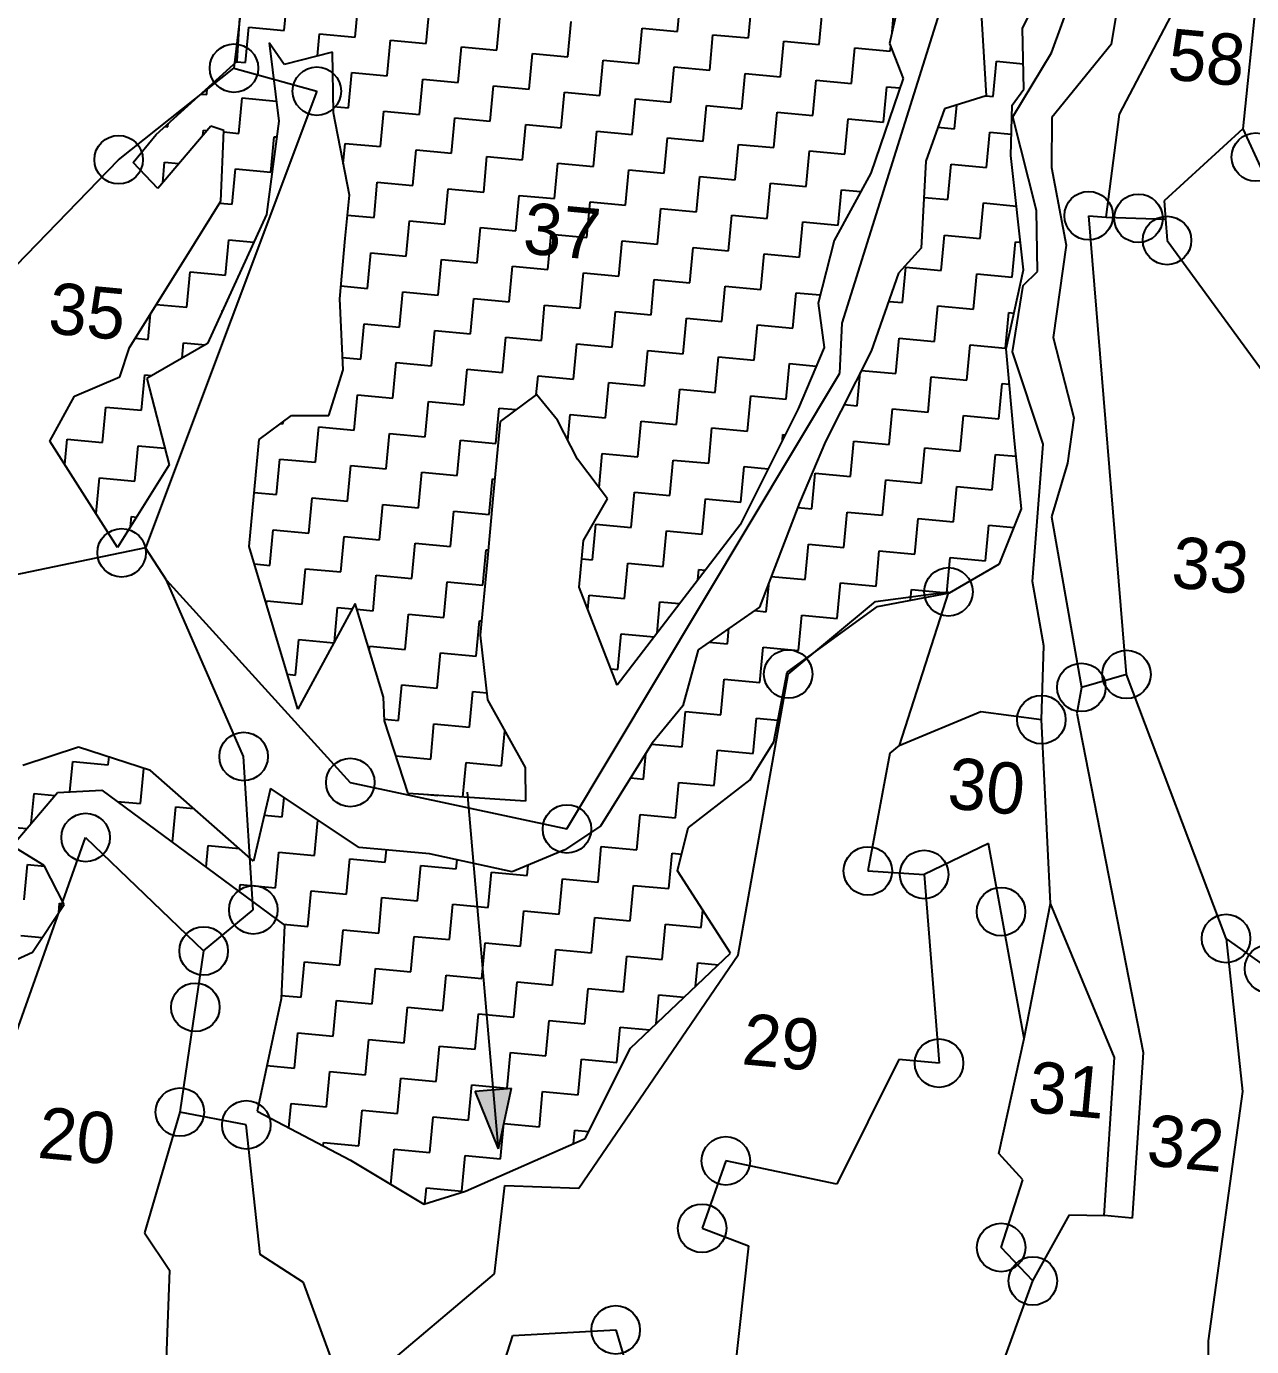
# Model space of a CAD drawing. Header units: metres. Extents: x 284554 to 287504, y 2026012 to 2031182.
# Drawn here: x 285980.6 to 286424.3, y 2029122.4 to 2029600.6 of the extents above; entities that cross this region are included whole.
import ezdxf
from ezdxf.enums import TextEntityAlignment as Align

# ---------------------------------------------------------------- set-up
doc = ezdxf.new("R2010")
doc.units = ezdxf.units.M
for name, color, linetype in [('OFF', 1, 'Continuous'), ('POLY_HATCH', 12, 'Continuous'), ('POLY_PARCEL', 6, 'Continuous'), ('POLY_WATER', 4, 'Continuous'), ('TEXT_PARCEL', 7, 'Continuous')]:
    doc.layers.add(name, color=color, linetype=linetype)
doc.styles.add('TEXT_MAP', font='')
doc.styles.get('TEXT_MAP').set_extended_font_data('Kruti Dev 050')

msp = doc.modelspace()

# ---------------------------------------------------------------- hatches: boundary and pattern name
h = msp.add_hatch(color=256)
h.paths.add_polyline_path([(286149.7, 2029215.45), (286143.14, 2029214.88), (286151.56, 2029194)])
h.paths.add_polyline_path([(286151.56, 2029194), (286156.26, 2029216.02), (286149.7, 2029215.45)])

# ---------------------------------------------------------------- linework, layer by layer
for points in [[(286151.56, 2029194), (286140.35, 2029323.19)], [(286143.14, 2029214.88), (286156.26, 2029216.02)], [(286151.56, 2029194), (286156.26, 2029216.02)], [(286151.56, 2029194), (286143.14, 2029214.88)]]:
    msp.add_lwpolyline(points)
for centre in [(286055.77, 2029585.51), (286085.78, 2029577.19), (286013.99, 2029552.34), (286425.85, 2029553.3), (286365.33, 2029532.08), (286383.34, 2029531.14), (286393.7, 2029523.11), (286015.09, 2029409.97), (286314.53, 2029395.81), (286256.49, 2029366.04), (286379.01, 2029365.9), (286362.67, 2029361.19), (286348.19, 2029349.54), (286059.27, 2029336.18), (286097.9, 2029326.74), (286002.06, 2029306.81), (286176.37, 2029309.94), (286285.35, 2029294.7), (286305.72, 2029293.45), (286062.77, 2029280.62), (286333.57, 2029279.97), (286415.06, 2029270.23), (286044.8, 2029265.73), (286430.62, 2029259.3), (286041.79, 2029245.32), (286311.12, 2029225.1), (286036.19, 2029207.36), (286060.23, 2029202.75), (286233.91, 2029189.71), (286225.31, 2029165.27), (286333.6, 2029158.3), (286345.1, 2029146.18), (286194.03, 2029128.46)]:
    msp.add_circle(centre, 8.78)
at = {"layer": 'OFF'}
msp.add_line((286341.95, 2029234.05), (286351.45, 2029282.96), dxfattribs=at)
at = {"layer": 'POLY_HATCH'}
for p, q in [((286301.47, 2029632.06), (286293.19, 2029594.44)), ((286056.94, 2029588.08), (286059.23, 2029625.7)), ((286341.4, 2029599.85), (286352.02, 2029622.05)), ((286325.81, 2029615.95), (286328.13, 2029575.46)), ((286341.79, 2029577.85), (286341.4, 2029599.85)), ((286073.9, 2029586.86), (286068.53, 2029594.69)), ((286068.53, 2029594.69), (286071.98, 2029566.29)), ((286293.19, 2029594.44), (286298.11, 2029581.77)), ((286091.41, 2029591.33), (286073.9, 2029586.86)), ((286091.8, 2029569.32), (286091.41, 2029591.33)), ((286027.59, 2029561.53), (286056.94, 2029588.08)), ((286298.11, 2029581.77), (286286.36, 2029547.48)), ((286328.13, 2029575.46), (286313.04, 2029570.77)), ((286337.59, 2029572.14), (286341.79, 2029577.85)), ((286097.56, 2029539.49), (286091.8, 2029569.32)), ((286313.04, 2029570.77), (286306.39, 2029551.87)), ((286337.1, 2029553.88), (286337.59, 2029572.14)), ((286047.41, 2029564.56), (286028.21, 2029541.95)), ((286052.14, 2029562.9), (286047.41, 2029564.56)), ((286071.98, 2029566.29), (286067.6, 2029532.53)), ((286019.31, 2029551.32), (286027.59, 2029561.53)), ((286050.98, 2029537.38), (286052.14, 2029562.9)), ((286028.21, 2029541.95), (286019.31, 2029551.32)), ((286306.39, 2029551.87), (286304.66, 2029520.3)), ((286341.76, 2029512.49), (286337.1, 2029553.88)), ((286286.36, 2029547.48), (286273.09, 2029523.09)), ((286038.05, 2029516.62), (286050.98, 2029537.38)), ((286096.09, 2029523.77), (286097.56, 2029539.49)), ((286067.6, 2029532.53), (286046.13, 2029485.72)), ((286094.06, 2029501.99), (286096.09, 2029523.77)), ((286273.09, 2029523.09), (286267.31, 2029500.44)), ((286017.94, 2029484.33), (286038.05, 2029516.62)), ((286304.66, 2029520.3), (286296.49, 2029511.3)), ((286335.41, 2029483.79), (286341.76, 2029512.49)), ((286296.49, 2029511.3), (286286.52, 2029482.94)), ((286095.31, 2029476.24), (286094.06, 2029501.99)), ((286267.31, 2029500.44), (286269.47, 2029484.38)), ((286014.5, 2029473.67), (286017.94, 2029484.33)), ((286046.13, 2029485.72), (286024.2, 2029473.13)), ((286269.47, 2029484.38), (286260.06, 2029462.07)), ((286338.41, 2029450.56), (286335.41, 2029483.79)), ((286286.52, 2029482.94), (286270.03, 2029450.31)), ((285997.97, 2029466.67), (286014.5, 2029473.67)), ((286090.1, 2029459.65), (286095.31, 2029476.24)), ((286024.2, 2029473.13), (286032.27, 2029441.86)), ((285989.12, 2029450.41), (285997.97, 2029466.67)), ((286165.3, 2029467.26), (286152.18, 2029457.51)), ((286172.98, 2029458), (286165.3, 2029467.26)), ((286064.87, 2029451.02), (286076.67, 2029459.68)), ((286076.67, 2029459.68), (286090.1, 2029459.65)), ((286260.06, 2029462.07), (286239.04, 2029420.1)), ((286152.18, 2029457.51), (286149.69, 2029430.89)), ((286180.21, 2029443.9), (286172.98, 2029458)), ((286013.59, 2029411.88), (285989.12, 2029450.41)), ((286061.25, 2029412.3), (286064.87, 2029451.02)), ((286270.03, 2029450.31), (286260.62, 2029428)), ((286340.99, 2029425.91), (286338.41, 2029450.56)), ((286032.27, 2029441.86), (286013.59, 2029411.88)), ((286191.07, 2029429.46), (286180.21, 2029443.9)), ((286149.69, 2029430.89), (286147.43, 2029406.69)), ((286182.34, 2029414.41), (286191.07, 2029429.46)), ((286260.62, 2029428), (286246.11, 2029390.3)), ((286333.02, 2029405.91), (286340.99, 2029425.91)), ((286239.04, 2029420.1), (286194.54, 2029362.02)), ((286078.94, 2029353.29), (286061.25, 2029412.3)), ((286180.76, 2029397.48), (286182.34, 2029414.41)), ((286147.43, 2029406.69), (286144.94, 2029380.08)), ((286314.94, 2029395.4), (286333.02, 2029405.91)), ((286194.54, 2029362.02), (286180.76, 2029397.48)), ((286288.84, 2029390.51), (286314.94, 2029395.4)), ((286099.62, 2029391.63), (286078.94, 2029353.29)), ((286109.88, 2029357.72), (286099.62, 2029391.63)), ((286246.11, 2029390.3), (286223.84, 2029374.78)), ((286256.09, 2029366.72), (286288.84, 2029390.51)), ((286144.94, 2029380.08), (286147.63, 2029356.64)), ((286223.84, 2029374.78), (286218.28, 2029354.55)), ((286251.29, 2029341.54), (286256.09, 2029366.72)), ((286110.3, 2029349.14), (286109.88, 2029357.72)), ((286147.63, 2029356.64), (286161.22, 2029332.18)), ((286218.28, 2029354.55), (286207.24, 2029340.94)), ((286118.82, 2029322.72), (286110.3, 2029349.14)), ((285999.53, 2029339.6), (285979.37, 2029332.94)), ((286025.59, 2029331.06), (285999.53, 2029339.6)), ((286207.24, 2029340.94), (286188.56, 2029310.95)), ((286242.67, 2029327.71), (286251.29, 2029341.54)), ((286062.83, 2029298.29), (286025.59, 2029331.06)), ((286161.22, 2029332.18), (286161.3, 2029319.97)), ((286220.29, 2029310.27), (286242.67, 2029327.71)), ((285975.46, 2029303.86), (285991.91, 2029323.07)), ((285991.91, 2029323.07), (286007.88, 2029324.02)), ((286007.88, 2029324.02), (286074.13, 2029275.11)), ((286068.95, 2029324.57), (286062.83, 2029298.29)), ((286101.15, 2029303.26), (286068.95, 2029324.57)), ((286161.3, 2029319.97), (286118.82, 2029322.72)), ((286188.56, 2029310.95), (286175.55, 2029302.41)), ((286216.39, 2029294.77), (286220.29, 2029310.27)), ((285987, 2029296.68), (285975.46, 2029303.86)), ((286126.57, 2029300.88), (286101.15, 2029303.26)), ((286175.55, 2029302.41), (286156.49, 2029294.42)), ((285994.23, 2029282.58), (285987, 2029296.68)), ((286156.49, 2029294.42), (286126.57, 2029300.88)), ((286235.58, 2029264.91), (286216.39, 2029294.77)), ((285982.85, 2029265.34), (285994.23, 2029282.58)), ((286074.13, 2029275.11), (286072.85, 2029248.38)), ((285949.68, 2029250.13), (285982.85, 2029265.34)), ((286199.39, 2029230.46), (286235.58, 2029264.91)), ((286072.85, 2029248.38), (286064.17, 2029207.7)), ((286182.91, 2029197.83), (286199.39, 2029230.46)), ((286064.17, 2029207.7), (286097.92, 2029189.9)), ((286139.61, 2029178.68), (286182.91, 2029197.83)), ((286097.92, 2029189.9), (286124.51, 2029173.99)), ((286124.51, 2029173.99), (286139.61, 2029178.68))]:
    msp.add_line(p, q, dxfattribs=at)
at = {"layer": 'POLY_HATCH', "linetype": 'Continuous'}
for p, q in [((286073.97, 2029599.2), (286075.17, 2029612.04)), ((286099.65, 2029596.8), (286100.85, 2029609.64)), ((286216.41, 2029598.84), (286217.61, 2029611.68)), ((286242.09, 2029596.44), (286243.29, 2029609.28)), ((286125.33, 2029594.4), (286126.53, 2029607.24)), ((286151.01, 2029592), (286152.21, 2029604.84)), ((286267.76, 2029594.04), (286268.96, 2029606.88)), ((286294.09, 2029598.51), (286294.64, 2029604.48)), ((286059.93, 2029587.56), (286061.13, 2029600.4)), ((286061.13, 2029600.4), (286073.97, 2029599.2)), ((286086.06, 2029589.96), (286086.81, 2029598)), ((286086.81, 2029598), (286099.65, 2029596.8)), ((286176.69, 2029589.6), (286177.89, 2029602.44)), ((286202.37, 2029587.2), (286203.57, 2029600.04)), ((286203.57, 2029600.04), (286216.41, 2029598.84)), ((286111.29, 2029582.76), (286112.49, 2029595.6)), ((286112.49, 2029595.6), (286125.33, 2029594.4)), ((286136.97, 2029580.36), (286138.17, 2029593.2)), ((286138.17, 2029593.2), (286151.01, 2029592)), ((286228.05, 2029584.8), (286229.25, 2029597.64)), ((286229.25, 2029597.64), (286242.09, 2029596.44)), ((286253.73, 2029582.4), (286254.93, 2029595.24)), ((286254.93, 2029595.24), (286267.76, 2029594.04)), ((286293.44, 2029591.64), (286293.6, 2029593.37)), ((286162.65, 2029577.96), (286163.85, 2029590.8)), ((286163.85, 2029590.8), (286176.69, 2029589.6)), ((286188.33, 2029575.56), (286189.53, 2029588.4)), ((286189.53, 2029588.4), (286202.37, 2029587.2)), ((286279.4, 2029580), (286280.6, 2029592.84)), ((286280.6, 2029592.84), (286293.44, 2029591.64)), ((286056.7, 2029587.86), (286059.93, 2029587.56)), ((286097.25, 2029571.12), (286098.45, 2029583.96)), ((286098.45, 2029583.96), (286111.29, 2029582.76)), ((286214.01, 2029573.16), (286215.21, 2029586)), ((286215.21, 2029586), (286228.05, 2029584.8)), ((286239.69, 2029570.76), (286240.89, 2029583.6)), ((286240.89, 2029583.6), (286253.73, 2029582.4)), ((286330.76, 2029575.2), (286331.96, 2029588.04)), ((286331.96, 2029588.04), (286341.62, 2029587.14)), ((286122.93, 2029568.72), (286124.13, 2029581.56)), ((286124.13, 2029581.56), (286136.97, 2029580.36)), ((286148.61, 2029566.32), (286149.81, 2029579.16)), ((286149.81, 2029579.16), (286162.65, 2029577.96)), ((286265.36, 2029568.36), (286266.56, 2029581.2)), ((286266.56, 2029581.2), (286279.4, 2029580)), ((286291.04, 2029565.96), (286292.24, 2029578.8)), ((286292.24, 2029578.8), (286296.94, 2029578.36)), ((286043.72, 2029576.12), (286045.9, 2029575.92)), ((286045.9, 2029575.92), (286046.12, 2029578.29)), ((286057.54, 2029561.88), (286058.74, 2029574.72)), ((286058.74, 2029574.72), (286071.1, 2029573.56)), ((286174.29, 2029563.92), (286175.49, 2029576.76)), ((286175.49, 2029576.76), (286188.33, 2029575.56)), ((286199.97, 2029561.52), (286201.17, 2029574.36)), ((286201.17, 2029574.36), (286214.01, 2029573.16)), ((286328.1, 2029575.45), (286330.76, 2029575.2)), ((286091.76, 2029571.63), (286097.25, 2029571.12)), ((286108.89, 2029557.08), (286110.09, 2029569.92)), ((286110.09, 2029569.92), (286122.93, 2029568.72)), ((286225.65, 2029559.12), (286226.85, 2029571.96)), ((286226.85, 2029571.96), (286239.69, 2029570.76)), ((286251.33, 2029556.72), (286252.53, 2029569.56)), ((286252.53, 2029569.56), (286265.36, 2029568.36)), ((286316.72, 2029563.56), (286317.53, 2029572.16)), ((286030.75, 2029564.38), (286031.86, 2029564.28)), ((286031.86, 2029564.28), (286031.97, 2029565.49)), ((286134.57, 2029554.68), (286135.77, 2029567.52)), ((286135.77, 2029567.52), (286148.61, 2029566.32)), ((286160.25, 2029552.28), (286161.45, 2029565.12)), ((286161.45, 2029565.12), (286174.29, 2029563.92)), ((286277, 2029554.32), (286278.2, 2029567.16)), ((286278.2, 2029567.16), (286291.04, 2029565.96)), ((286044.52, 2029561.15), (286044.7, 2029563.08)), ((286044.7, 2029563.08), (286046.05, 2029562.95)), ((286052.12, 2029562.39), (286057.54, 2029561.88)), ((286069.17, 2029547.84), (286070.37, 2029560.68)), ((286070.37, 2029560.68), (286071.24, 2029560.6)), ((286185.93, 2029549.88), (286187.13, 2029562.72)), ((286187.13, 2029562.72), (286199.97, 2029561.52)), ((286211.61, 2029547.48), (286212.81, 2029560.32)), ((286212.81, 2029560.32), (286225.65, 2029559.12)), ((286310.7, 2029564.13), (286316.72, 2029563.56)), ((286328.36, 2029549.52), (286329.56, 2029562.36)), ((286329.56, 2029562.36), (286337.31, 2029561.64)), ((286095.36, 2029550.88), (286096.05, 2029558.28)), ((286096.05, 2029558.28), (286108.89, 2029557.08)), ((286120.53, 2029543.04), (286121.73, 2029555.88)), ((286121.73, 2029555.88), (286134.57, 2029554.68)), ((286237.29, 2029545.08), (286238.49, 2029557.92)), ((286238.49, 2029557.92), (286251.33, 2029556.72)), ((286262.97, 2029542.68), (286264.17, 2029555.52)), ((286264.17, 2029555.52), (286277, 2029554.32)), ((286029.96, 2029544.02), (286030.66, 2029551.44)), ((286030.66, 2029551.44), (286035.86, 2029550.95)), ((286146.21, 2029540.64), (286147.41, 2029553.48)), ((286147.41, 2029553.48), (286160.25, 2029552.28)), ((286171.89, 2029538.24), (286173.09, 2029551.08)), ((286173.09, 2029551.08), (286185.93, 2029549.88)), ((286314.32, 2029537.88), (286315.52, 2029550.72)), ((286315.52, 2029550.72), (286328.36, 2029549.52)), ((286055.14, 2029536.2), (286056.34, 2029549.04)), ((286056.34, 2029549.04), (286069.17, 2029547.84)), ((286197.57, 2029535.84), (286198.77, 2029548.68)), ((286198.77, 2029548.68), (286211.61, 2029547.48)), ((286223.25, 2029533.44), (286224.45, 2029546.28)), ((286224.45, 2029546.28), (286237.29, 2029545.08)), ((286106.49, 2029531.4), (286107.69, 2029544.24)), ((286107.69, 2029544.24), (286120.53, 2029543.04)), ((286132.17, 2029529), (286133.37, 2029541.84)), ((286133.37, 2029541.84), (286146.21, 2029540.64)), ((286248.93, 2029531.04), (286250.13, 2029543.88)), ((286250.13, 2029543.88), (286262.97, 2029542.68)), ((286274.6, 2029528.64), (286275.8, 2029541.48)), ((286275.8, 2029541.48), (286282.74, 2029540.84)), ((286050.51, 2029536.63), (286055.14, 2029536.2)), ((286157.85, 2029526.6), (286159.05, 2029539.44)), ((286159.05, 2029539.44), (286171.89, 2029538.24)), ((286183.53, 2029524.2), (286184.73, 2029537.04)), ((286184.73, 2029537.04), (286197.57, 2029535.84)), ((286305.67, 2029538.69), (286314.32, 2029537.88)), ((286325.96, 2029523.85), (286327.16, 2029536.68)), ((286327.16, 2029536.68), (286339.16, 2029535.56)), ((286096.89, 2029532.3), (286106.49, 2029531.4)), ((286209.21, 2029521.8), (286210.41, 2029534.64)), ((286210.41, 2029534.64), (286223.25, 2029533.44)), ((286234.89, 2029519.4), (286236.09, 2029532.24)), ((286236.09, 2029532.24), (286248.93, 2029531.04)), ((286118.13, 2029517.36), (286119.33, 2029530.2)), ((286119.33, 2029530.2), (286132.17, 2029529)), ((286143.81, 2029514.96), (286145.01, 2029527.8)), ((286145.01, 2029527.8), (286157.85, 2029526.6)), ((286260.57, 2029517), (286261.77, 2029529.84)), ((286261.77, 2029529.84), (286274.6, 2029528.64)), ((286052.74, 2029510.52), (286053.94, 2029523.36)), ((286053.94, 2029523.36), (286063.01, 2029522.51)), ((286169.49, 2029512.56), (286170.69, 2029525.4)), ((286170.69, 2029525.4), (286183.53, 2029524.2)), ((286195.17, 2029510.16), (286196.37, 2029523)), ((286196.37, 2029523), (286209.21, 2029521.8)), ((286311.92, 2029512.21), (286313.12, 2029525.04)), ((286313.12, 2029525.04), (286325.96, 2029523.85)), ((286337.6, 2029509.81), (286338.8, 2029522.65)), ((286338.8, 2029522.65), (286340.63, 2029522.47)), ((286104.09, 2029505.72), (286105.29, 2029518.56)), ((286105.29, 2029518.56), (286118.13, 2029517.36)), ((286220.85, 2029507.76), (286222.05, 2029520.6)), ((286222.05, 2029520.6), (286234.89, 2029519.4)), ((286246.53, 2029505.37), (286247.73, 2029518.2)), ((286247.73, 2029518.2), (286260.57, 2029517)), ((286038.7, 2029498.88), (286039.9, 2029511.72)), ((286039.9, 2029511.72), (286052.74, 2029510.52)), ((286129.77, 2029503.32), (286130.97, 2029516.16)), ((286130.97, 2029516.16), (286143.81, 2029514.96)), ((286155.45, 2029500.92), (286156.65, 2029513.76)), ((286156.65, 2029513.76), (286169.49, 2029512.56)), ((286297.88, 2029500.57), (286299.08, 2029513.41)), ((286299.08, 2029513.41), (286311.92, 2029512.21)), ((286181.13, 2029498.52), (286182.33, 2029511.36)), ((286182.33, 2029511.36), (286195.17, 2029510.16)), ((286206.81, 2029496.13), (286208.01, 2029508.96)), ((286208.01, 2029508.96), (286220.85, 2029507.76)), ((286323.56, 2029498.17), (286324.76, 2029511.01)), ((286324.76, 2029511.01), (286337.6, 2029509.81)), ((286094.49, 2029506.62), (286104.09, 2029505.72)), ((286115.73, 2029491.68), (286116.93, 2029504.52)), ((286116.93, 2029504.52), (286129.77, 2029503.32)), ((286141.41, 2029489.28), (286142.61, 2029502.12)), ((286142.61, 2029502.12), (286155.45, 2029500.92)), ((286232.49, 2029493.73), (286233.69, 2029506.57)), ((286233.69, 2029506.57), (286246.53, 2029505.37)), ((286258.17, 2029491.33), (286259.37, 2029504.17)), ((286259.37, 2029504.17), (286268.05, 2029503.35)), ((286027.65, 2029499.92), (286038.7, 2029498.88)), ((286051.51, 2029497.45), (286051.54, 2029497.68)), ((286051.54, 2029497.68), (286051.62, 2029497.68)), ((286167.09, 2029486.89), (286168.29, 2029499.72)), ((286168.29, 2029499.72), (286181.13, 2029498.52)), ((286192.77, 2029484.49), (286193.97, 2029497.33)), ((286193.97, 2029497.33), (286206.81, 2029496.13)), ((286292.88, 2029501.03), (286297.88, 2029500.57)), ((286309.52, 2029486.53), (286310.72, 2029499.37)), ((286310.72, 2029499.37), (286323.56, 2029498.17)), ((286024.66, 2029487.24), (286025.52, 2029496.51)), ((286101.69, 2029480.04), (286102.89, 2029492.88)), ((286102.89, 2029492.88), (286115.73, 2029491.68)), ((286218.45, 2029482.09), (286219.65, 2029494.93)), ((286219.65, 2029494.93), (286232.49, 2029493.73)), ((286244.13, 2029479.69), (286245.33, 2029492.53)), ((286245.33, 2029492.53), (286258.17, 2029491.33)), ((286335.2, 2029484.13), (286336.4, 2029496.97)), ((286336.4, 2029496.97), (286338.28, 2029496.79)), ((286127.37, 2029477.65), (286128.57, 2029490.48)), ((286128.57, 2029490.48), (286141.41, 2029489.28)), ((286153.05, 2029475.25), (286154.25, 2029488.09)), ((286154.25, 2029488.09), (286167.09, 2029486.89)), ((286295.48, 2029474.89), (286296.68, 2029487.73)), ((286296.68, 2029487.73), (286309.52, 2029486.53)), ((286020.02, 2029487.68), (286024.66, 2029487.24)), ((286036.98, 2029480.46), (286037.5, 2029486.04)), ((286037.5, 2029486.04), (286045.41, 2029485.3)), ((286178.73, 2029472.85), (286179.93, 2029485.69)), ((286179.93, 2029485.69), (286192.77, 2029484.49)), ((286204.41, 2029470.45), (286205.61, 2029483.29)), ((286205.61, 2029483.29), (286218.45, 2029482.09)), ((286321.16, 2029472.49), (286322.36, 2029485.33)), ((286322.36, 2029485.33), (286335.2, 2029484.13)), ((286095.1, 2029480.66), (286101.69, 2029480.04)), ((286113.33, 2029466.01), (286114.53, 2029478.85)), ((286114.53, 2029478.85), (286127.37, 2029477.65)), ((286230.09, 2029468.05), (286231.29, 2029480.89)), ((286231.29, 2029480.89), (286244.13, 2029479.69)), ((286255.77, 2029465.65), (286256.97, 2029478.49)), ((286256.97, 2029478.49), (286266.61, 2029477.59)), ((286022.26, 2029461.57), (286023.46, 2029474.4)), ((286023.46, 2029474.4), (286026.01, 2029474.17)), ((286139.01, 2029463.61), (286140.21, 2029476.45)), ((286140.21, 2029476.45), (286153.05, 2029475.25)), ((286165.25, 2029467.23), (286165.89, 2029474.05)), ((286165.89, 2029474.05), (286178.73, 2029472.85)), ((286281.45, 2029463.25), (286282.55, 2029475.09)), ((286283.04, 2029476.05), (286295.48, 2029474.89)), ((286307.12, 2029460.85), (286308.32, 2029473.69)), ((286308.32, 2029473.69), (286321.16, 2029472.49)), ((286190.37, 2029458.81), (286191.57, 2029471.65)), ((286191.57, 2029471.65), (286204.41, 2029470.45)), ((286216.05, 2029456.41), (286217.25, 2029469.25)), ((286217.25, 2029469.25), (286230.09, 2029468.05)), ((286332.8, 2029458.45), (286334, 2029471.29)), ((286334, 2029471.29), (286336.56, 2029471.05)), ((285996.5, 2029463.97), (285996.58, 2029463.96)), ((285996.58, 2029463.96), (285996.6, 2029464.14)), ((286099.29, 2029454.37), (286100.49, 2029467.21)), ((286100.49, 2029467.21), (286113.33, 2029466.01)), ((286124.97, 2029451.97), (286126.17, 2029464.81)), ((286126.17, 2029464.81), (286139.01, 2029463.61)), ((286241.73, 2029454.01), (286242.93, 2029466.85)), ((286242.93, 2029466.85), (286255.77, 2029465.65)), ((286008.22, 2029449.93), (286009.42, 2029462.76)), ((286009.42, 2029462.76), (286022.26, 2029461.57)), ((286150.65, 2029449.57), (286151.85, 2029462.41)), ((286151.85, 2029462.41), (286157.99, 2029461.83)), ((286176.67, 2029450.81), (286177.53, 2029460.01)), ((286177.53, 2029460.01), (286190.37, 2029458.81)), ((286276.79, 2029463.68), (286281.45, 2029463.25)), ((286293.08, 2029449.21), (286294.28, 2029462.05)), ((286294.28, 2029462.05), (286307.12, 2029460.85)), ((286318.76, 2029446.81), (286319.96, 2029459.65)), ((286319.96, 2029459.65), (286332.8, 2029458.45)), ((286072.8, 2029456.84), (286073.62, 2029456.77)), ((286073.62, 2029456.77), (286073.68, 2029457.49)), ((286085.26, 2029442.73), (286086.46, 2029455.57)), ((286086.46, 2029455.57), (286099.29, 2029454.37)), ((286202.01, 2029444.77), (286203.21, 2029457.61)), ((286203.21, 2029457.61), (286216.05, 2029456.41)), ((286227.69, 2029442.37), (286228.89, 2029455.21)), ((286228.89, 2029455.21), (286241.73, 2029454.01)), ((285994.52, 2029441.91), (285995.38, 2029451.13)), ((285995.38, 2029451.13), (286008.22, 2029449.93)), ((286110.93, 2029440.33), (286112.13, 2029453.17)), ((286112.13, 2029453.17), (286124.97, 2029451.97)), ((286136.61, 2029437.93), (286137.81, 2029450.77)), ((286137.81, 2029450.77), (286150.65, 2029449.57)), ((286254.37, 2029450.71), (286254.57, 2029452.81)), ((286254.57, 2029452.81), (286255.38, 2029452.73)), ((286279.05, 2029437.57), (286280.25, 2029450.41)), ((286280.25, 2029450.41), (286293.08, 2029449.21)), ((286019.86, 2029435.89), (286021.06, 2029448.73)), ((286021.06, 2029448.73), (286030.73, 2029447.82)), ((286188.01, 2029433.54), (286189.17, 2029445.97)), ((286189.17, 2029445.97), (286202.01, 2029444.77)), ((286304.72, 2029435.17), (286305.92, 2029448.01)), ((286305.92, 2029448.01), (286318.76, 2029446.81)), ((286330.4, 2029432.77), (286331.6, 2029445.61)), ((286331.6, 2029445.61), (286339, 2029444.92)), ((286071.22, 2029431.09), (286072.42, 2029443.93)), ((286072.42, 2029443.93), (286085.26, 2029442.73)), ((286096.89, 2029428.69), (286098.09, 2029441.53)), ((286098.09, 2029441.53), (286110.93, 2029440.33)), ((286213.65, 2029430.73), (286214.85, 2029443.57)), ((286214.85, 2029443.57), (286227.69, 2029442.37)), ((286239.33, 2029428.33), (286240.53, 2029441.17)), ((286240.53, 2029441.17), (286249.19, 2029440.36)), ((286005.82, 2029424.25), (286007.02, 2029437.09)), ((286007.02, 2029437.09), (286019.86, 2029435.89)), ((286122.57, 2029426.29), (286123.77, 2029439.13)), ((286123.77, 2029439.13), (286136.61, 2029437.93)), ((286148.25, 2029423.89), (286149.45, 2029436.73)), ((286149.45, 2029436.73), (286150.23, 2029436.66)), ((286265.01, 2029425.93), (286266.21, 2029438.77)), ((286266.21, 2029438.77), (286279.05, 2029437.57)), ((286290.69, 2029423.53), (286291.88, 2029436.37)), ((286291.88, 2029436.37), (286304.72, 2029435.17)), ((286063.08, 2029431.85), (286071.22, 2029431.09)), ((286199.61, 2029419.09), (286200.81, 2029431.93)), ((286200.81, 2029431.93), (286213.65, 2029430.73)), ((286316.36, 2029421.13), (286317.56, 2029433.97)), ((286317.56, 2029433.97), (286330.4, 2029432.77)), ((286082.86, 2029417.05), (286084.06, 2029429.89)), ((286084.06, 2029429.89), (286096.89, 2029428.69)), ((286108.53, 2029414.65), (286109.73, 2029427.49)), ((286109.73, 2029427.49), (286122.57, 2029426.29)), ((286225.29, 2029416.69), (286226.49, 2029429.53)), ((286226.49, 2029429.53), (286239.33, 2029428.33)), ((286260.01, 2029426.4), (286265.01, 2029425.93)), ((286005.73, 2029424.26), (286005.82, 2029424.25)), ((286018.33, 2029419.48), (286018.66, 2029423.05)), ((286018.66, 2029423.05), (286020.44, 2029422.88)), ((286134.21, 2029412.25), (286135.41, 2029425.09)), ((286135.41, 2029425.09), (286148.25, 2029423.89)), ((286276.65, 2029411.89), (286277.85, 2029424.73)), ((286277.85, 2029424.73), (286290.69, 2029423.53)), ((286302.32, 2029409.49), (286303.52, 2029422.33)), ((286303.52, 2029422.33), (286316.36, 2029421.13)), ((286068.82, 2029405.41), (286070.02, 2029418.25)), ((286070.02, 2029418.25), (286082.86, 2029417.05)), ((286185.57, 2029407.45), (286186.77, 2029420.29)), ((286186.77, 2029420.29), (286199.61, 2029419.09)), ((286211.25, 2029405.05), (286212.45, 2029417.89)), ((286212.45, 2029417.89), (286225.29, 2029416.69)), ((286328, 2029407.09), (286329.2, 2029419.93)), ((286329.2, 2029419.93), (286338.27, 2029419.08)), ((286094.5, 2029403.01), (286095.7, 2029415.85)), ((286095.7, 2029415.85), (286108.53, 2029414.65)), ((286120.17, 2029400.61), (286121.37, 2029413.45)), ((286121.37, 2029413.45), (286134.21, 2029412.25)), ((286262.61, 2029400.25), (286263.81, 2029413.09)), ((286263.81, 2029413.09), (286276.65, 2029411.89)), ((286145.85, 2029398.21), (286147.05, 2029411.05)), ((286147.05, 2029411.05), (286147.83, 2029410.98)), ((286181.72, 2029407.81), (286185.57, 2029407.45)), ((286288.29, 2029397.85), (286289.49, 2029410.69)), ((286289.49, 2029410.69), (286302.32, 2029409.49)), ((286313.96, 2029395.45), (286315.16, 2029408.29)), ((286315.16, 2029408.29), (286328, 2029407.09)), ((286063.16, 2029405.94), (286068.82, 2029405.41)), ((286080.46, 2029391.37), (286081.66, 2029404.21)), ((286081.66, 2029404.21), (286094.5, 2029403.01)), ((286106.13, 2029388.97), (286107.33, 2029401.81)), ((286107.33, 2029401.81), (286120.17, 2029400.61)), ((286197.21, 2029393.41), (286198.41, 2029406.25)), ((286198.41, 2029406.25), (286211.25, 2029405.05)), ((286223.74, 2029400.13), (286224.09, 2029403.85)), ((286224.09, 2029403.85), (286226.42, 2029403.63)), ((286131.81, 2029386.57), (286133.01, 2029399.41)), ((286133.01, 2029399.41), (286145.85, 2029398.21)), ((286248.57, 2029388.61), (286249.56, 2029399.28)), ((286250.38, 2029401.39), (286262.61, 2029400.25)), ((286274.25, 2029386.21), (286275.45, 2029399.05)), ((286275.45, 2029399.05), (286288.29, 2029397.85)), ((286067.51, 2029391.43), (286067.62, 2029392.57)), ((286067.62, 2029392.57), (286080.46, 2029391.37)), ((286183.89, 2029389.43), (286184.37, 2029394.61)), ((286184.37, 2029394.61), (286197.21, 2029393.41)), ((286208.99, 2029380.88), (286210.05, 2029392.21)), ((286210.05, 2029392.21), (286217.16, 2029391.55)), ((286300.76, 2029392.74), (286301.12, 2029396.65)), ((286301.12, 2029396.65), (286313.96, 2029395.45)), ((286092.14, 2029377.76), (286093.3, 2029390.17)), ((286093.3, 2029390.17), (286098.56, 2029389.68)), ((286100.26, 2029389.52), (286106.13, 2029388.97)), ((286117.77, 2029374.93), (286118.97, 2029387.77)), ((286118.97, 2029387.77), (286131.81, 2029386.57)), ((286244.26, 2029389.01), (286248.57, 2029388.61)), ((286260.21, 2029374.57), (286261.41, 2029387.41)), ((286261.41, 2029387.41), (286274.25, 2029386.21)), ((286143.45, 2029372.53), (286144.65, 2029385.37)), ((286144.65, 2029385.37), (286145.43, 2029385.3)), ((286234.53, 2029376.97), (286235.05, 2029382.6)), ((286078.06, 2029365.69), (286079.26, 2029378.53)), ((286079.26, 2029378.53), (286091.91, 2029377.35)), ((286194.81, 2029367.73), (286196.01, 2029380.57)), ((286196.01, 2029380.57), (286207.9, 2029379.46)), ((286104.79, 2029374.55), (286104.93, 2029376.13)), ((286104.93, 2029376.13), (286117.77, 2029374.93)), ((286129.41, 2029360.89), (286130.61, 2029373.73)), ((286130.61, 2029373.73), (286143.45, 2029372.53)), ((286227.87, 2029377.59), (286234.53, 2029376.97)), ((286246.17, 2029362.93), (286247.37, 2029375.77)), ((286247.37, 2029375.77), (286260.21, 2029374.57)), ((286075.14, 2029365.96), (286078.06, 2029365.69)), ((286192.22, 2029367.97), (286194.81, 2029367.73)), ((286232.13, 2029351.29), (286233.33, 2029364.13)), ((286233.33, 2029364.13), (286246.17, 2029362.93)), ((286115.37, 2029349.25), (286116.57, 2029362.09)), ((286116.57, 2029362.09), (286129.41, 2029360.89)), ((286141.05, 2029346.85), (286142.25, 2029359.69)), ((286142.25, 2029359.69), (286147.34, 2029359.22)), ((286110.27, 2029349.73), (286115.37, 2029349.25)), ((286218.09, 2029339.65), (286219.29, 2029352.49)), ((286219.29, 2029352.49), (286232.13, 2029351.29)), ((286243.77, 2029337.25), (286244.97, 2029350.09)), ((286244.97, 2029350.09), (286252.78, 2029349.36)), ((286127.01, 2029335.21), (286128.21, 2029348.05)), ((286128.21, 2029348.05), (286141.05, 2029346.85)), ((286152.69, 2029332.81), (286153.87, 2029345.41)), ((286207.08, 2029340.68), (286218.09, 2029339.65)), ((286010.26, 2029333.17), (286010.52, 2029336)), ((286114.41, 2029336.39), (286127.01, 2029335.21)), ((286204.05, 2029328.01), (286204.91, 2029337.19)), ((286229.73, 2029325.61), (286230.93, 2029338.45)), ((286230.93, 2029338.45), (286243.77, 2029337.25)), ((285996.39, 2029323.34), (285997.42, 2029334.37)), ((285997.42, 2029334.37), (286010.26, 2029333.17)), ((286021.9, 2029319.13), (286023.09, 2029331.88)), ((286138.68, 2029321.43), (286139.85, 2029334.01)), ((286139.85, 2029334.01), (286152.69, 2029332.81)), ((286199.46, 2029328.44), (286204.05, 2029328.01)), ((286215.69, 2029313.97), (286216.89, 2029326.81)), ((286216.89, 2029326.81), (286229.73, 2029325.61)), ((285982.37, 2029311.93), (285983.38, 2029322.73)), ((285983.38, 2029322.73), (285991.01, 2029322.02)), ((286073.26, 2029314.33), (286073.91, 2029321.29)), ((286125.8, 2029322.27), (286125.81, 2029322.37)), ((286125.81, 2029322.37), (286129.57, 2029322.02)), ((286013.42, 2029319.92), (286021.9, 2029319.13)), ((286033.54, 2029305.09), (286034.74, 2029317.93)), ((286034.74, 2029317.93), (286041.2, 2029317.33)), ((285969.34, 2029311.09), (285980.74, 2029310.03)), ((286066.71, 2029314.95), (286073.26, 2029314.33)), ((286084.9, 2029300.29), (286086.1, 2029313.13)), ((286086.1, 2029313.13), (286086.25, 2029313.12)), ((286201.65, 2029302.33), (286202.85, 2029315.17)), ((286202.85, 2029315.17), (286215.69, 2029313.97)), ((286033.51, 2029305.1), (286033.54, 2029305.09)), ((286045.65, 2029296.13), (286046.38, 2029303.89)), ((286046.38, 2029303.89), (286057.67, 2029302.84)), ((286070.86, 2029288.65), (286072.06, 2029301.49)), ((286072.06, 2029301.49), (286084.9, 2029300.29)), ((286110.58, 2029297.89), (286110.99, 2029302.34)), ((286187.61, 2029290.7), (286188.81, 2029303.53)), ((286188.81, 2029303.53), (286201.65, 2029302.33)), ((285979.78, 2029284.21), (285980.98, 2029297.05)), ((285980.98, 2029297.05), (285987.11, 2029296.48)), ((286096.54, 2029286.25), (286097.74, 2029299.09)), ((286097.74, 2029299.09), (286110.58, 2029297.89)), ((286122.22, 2029283.86), (286123.41, 2029296.69)), ((286123.41, 2029296.69), (286136.25, 2029295.49)), ((286136.25, 2029295.49), (286136.56, 2029298.73)), ((286161.93, 2029293.09), (286162.28, 2029296.85)), ((286213.29, 2029288.3), (286214.49, 2029301.14)), ((286214.49, 2029301.14), (286217.91, 2029300.82)), ((286147.89, 2029281.46), (286149.09, 2029294.29)), ((286149.09, 2029294.29), (286161.93, 2029293.09)), ((286173.57, 2029279.06), (286174.77, 2029291.9)), ((286174.77, 2029291.9), (286187.61, 2029290.7)), ((286057.77, 2029287.19), (286058.02, 2029289.85)), ((286058.02, 2029289.85), (286070.86, 2029288.65)), ((286082.5, 2029274.62), (286083.7, 2029287.45)), ((286083.7, 2029287.45), (286096.54, 2029286.25)), ((286199.25, 2029276.66), (286200.45, 2029289.5)), ((286200.45, 2029289.5), (286213.29, 2029288.3)), ((285992.31, 2029279.66), (285992.62, 2029283.01)), ((285992.62, 2029283.01), (285994.08, 2029282.88)), ((286108.18, 2029272.22), (286109.38, 2029285.05)), ((286109.38, 2029285.05), (286122.22, 2029283.86)), ((286133.85, 2029269.82), (286135.05, 2029282.66)), ((286135.05, 2029282.66), (286147.89, 2029281.46)), ((286159.53, 2029267.42), (286160.73, 2029280.26)), ((286160.73, 2029280.26), (286173.57, 2029279.06)), ((286185.21, 2029265.02), (286186.41, 2029277.86)), ((286186.41, 2029277.86), (286199.25, 2029276.66)), ((286224.93, 2029274.26), (286225.52, 2029280.57)), ((286073.69, 2029275.44), (286082.5, 2029274.62)), ((286094.14, 2029260.58), (286095.34, 2029273.42)), ((286095.34, 2029273.42), (286108.18, 2029272.22)), ((286210.89, 2029262.62), (286212.09, 2029275.46)), ((286212.09, 2029275.46), (286224.93, 2029274.26)), ((285978.58, 2029271.37), (285986.36, 2029270.65)), ((286119.82, 2029258.18), (286121.02, 2029271.02)), ((286121.02, 2029271.02), (286133.85, 2029269.82)), ((286145.49, 2029255.78), (286146.69, 2029268.62)), ((286146.69, 2029268.62), (286159.53, 2029267.42)), ((286171.17, 2029253.38), (286172.37, 2029266.22)), ((286172.37, 2029266.22), (286185.21, 2029265.02)), ((286196.85, 2029250.98), (286198.05, 2029263.82)), ((286198.05, 2029263.82), (286210.89, 2029262.62)), ((286080.1, 2029248.94), (286081.3, 2029261.78)), ((286081.3, 2029261.78), (286094.14, 2029260.58)), ((286105.78, 2029246.54), (286106.98, 2029259.38)), ((286106.98, 2029259.38), (286119.82, 2029258.18)), ((286222.93, 2029252.86), (286223.73, 2029261.42)), ((286223.73, 2029261.42), (286231.19, 2029260.72)), ((286131.46, 2029244.14), (286132.65, 2029256.98)), ((286132.65, 2029256.98), (286145.49, 2029255.78)), ((286157.13, 2029241.74), (286158.33, 2029254.58)), ((286158.33, 2029254.58), (286171.17, 2029253.38)), ((286072.91, 2029249.61), (286080.1, 2029248.94)), ((286182.81, 2029239.34), (286184.01, 2029252.18)), ((286184.01, 2029252.18), (286196.85, 2029250.98)), ((286208.71, 2029239.33), (286209.69, 2029249.78)), ((286209.69, 2029249.78), (286218.8, 2029248.93)), ((286091.74, 2029234.9), (286092.94, 2029247.74)), ((286092.94, 2029247.74), (286105.78, 2029246.54)), ((286117.42, 2029232.5), (286118.62, 2029245.34)), ((286118.62, 2029245.34), (286131.46, 2029244.14)), ((286143.09, 2029230.1), (286144.29, 2029242.94)), ((286144.29, 2029242.94), (286157.13, 2029241.74)), ((286168.77, 2029227.7), (286169.97, 2029240.54)), ((286169.97, 2029240.54), (286182.81, 2029239.34)), ((286077.7, 2029223.26), (286078.9, 2029236.1)), ((286078.9, 2029236.1), (286091.74, 2029234.9)), ((286194.45, 2029225.3), (286195.65, 2029238.14)), ((286195.65, 2029238.14), (286206.41, 2029237.13)), ((286103.38, 2029220.86), (286104.58, 2029233.7)), ((286104.58, 2029233.7), (286117.42, 2029232.5)), ((286129.06, 2029218.46), (286130.26, 2029231.3)), ((286130.26, 2029231.3), (286143.09, 2029230.1)), ((286154.73, 2029216.06), (286155.93, 2029228.9)), ((286155.93, 2029228.9), (286168.77, 2029227.7)), ((286180.41, 2029213.66), (286181.61, 2029226.5)), ((286181.61, 2029226.5), (286194.45, 2029225.3)), ((286067.69, 2029224.19), (286077.7, 2029223.26)), ((286089.34, 2029209.22), (286090.54, 2029222.06)), ((286090.54, 2029222.06), (286103.38, 2029220.86)), ((286115.02, 2029206.82), (286116.22, 2029219.66)), ((286116.22, 2029219.66), (286129.06, 2029218.46)), ((286140.7, 2029204.42), (286141.89, 2029217.26)), ((286141.89, 2029217.26), (286154.73, 2029216.06)), ((286075.68, 2029201.63), (286076.5, 2029210.42)), ((286076.5, 2029210.42), (286089.34, 2029209.22)), ((286166.37, 2029202.02), (286167.57, 2029214.86)), ((286167.57, 2029214.86), (286180.41, 2029213.66)), ((286100.98, 2029195.18), (286102.18, 2029208.02)), ((286102.18, 2029208.02), (286115.02, 2029206.82)), ((286126.66, 2029192.78), (286127.86, 2029205.62)), ((286127.86, 2029205.62), (286140.7, 2029204.42)), ((286152.33, 2029190.38), (286153.53, 2029203.22)), ((286153.53, 2029203.22), (286166.37, 2029202.02)), ((286178.76, 2029195.99), (286179.21, 2029200.82)), ((286179.21, 2029200.82), (286184.19, 2029200.35)), ((286088.02, 2029195.12), (286088.14, 2029196.38)), ((286088.14, 2029196.38), (286100.98, 2029195.18)), ((286112.62, 2029181.14), (286113.82, 2029193.98)), ((286113.82, 2029193.98), (286126.66, 2029192.78)), ((286138.3, 2029178.74), (286139.5, 2029191.58)), ((286139.5, 2029191.58), (286152.33, 2029190.38)), ((286112.56, 2029181.15), (286112.62, 2029181.14)), ((286124.91, 2029174.12), (286125.46, 2029179.94)), ((286125.46, 2029179.94), (286138.3, 2029178.74))]:
    msp.add_line(p, q, dxfattribs=at)
at = {"layer": 'POLY_PARCEL'}
for p, q in [((286438.43, 2029731.59), (286421.15, 2029563.58)), ((286276.07, 2029493.13), (286342.71, 2029705.85)), ((286376.48, 2029568.89), (286409.45, 2029631.61)), ((286060.65, 2029627.28), (286055.77, 2029585.51)), ((286013.99, 2029552.34), (286055.77, 2029585.51)), ((286055.77, 2029585.51), (286085.78, 2029577.19)), ((286085.78, 2029577.19), (286023.75, 2029411.78)), ((286371.59, 2029531.49), (286376.48, 2029568.89)), ((286421.15, 2029563.58), (286392.67, 2029537.41)), ((286421.15, 2029563.58), (286453.93, 2029491.87)), ((285964.19, 2029500.97), (286013.99, 2029552.34)), ((286392.67, 2029537.41), (286393.14, 2029530.84)), ((286379.01, 2029365.9), (286365.33, 2029532.08)), ((286365.33, 2029532.08), (286371.59, 2029531.49)), ((286371.59, 2029531.49), (286393.14, 2029530.84)), ((286393.14, 2029530.84), (286393.7, 2029523.11)), ((286393.7, 2029523.11), (286441.29, 2029457.92)), ((286275.17, 2029475.07), (286276.07, 2029493.13)), ((286176.37, 2029309.94), (286275.17, 2029475.07)), ((286023.75, 2029411.78), (285927.13, 2029391.61)), ((286031.33, 2029400.02), (286023.75, 2029411.78)), ((286031.33, 2029400.02), (286097.9, 2029326.74)), ((286059.27, 2029336.18), (286031.33, 2029400.02)), ((286256.49, 2029366.04), (286288.15, 2029392.27)), ((286288.15, 2029392.27), (286314.53, 2029395.81)), ((286314.53, 2029395.81), (286296.7, 2029340.19)), ((286238.31, 2029264.38), (286256.49, 2029366.04)), ((286379.01, 2029365.9), (286362.67, 2029361.19)), ((286415.06, 2029270.23), (286379.01, 2029365.9)), ((286296.7, 2029340.19), (286326.26, 2029352.41)), ((286326.26, 2029352.41), (286348.19, 2029349.54)), ((286296.7, 2029340.19), (286293.28, 2029337.35)), ((286062.77, 2029280.62), (286059.27, 2029336.18)), ((286293.28, 2029337.35), (286285.35, 2029294.7)), ((286097.9, 2029326.74), (286176.37, 2029309.94)), ((285966.73, 2029207.54), (286002.06, 2029306.81)), ((286002.06, 2029306.81), (286044.8, 2029265.73)), ((286329.06, 2029304.68), (286305.72, 2029293.45)), ((286341.95, 2029234.05), (286329.06, 2029304.68)), ((286285.35, 2029294.7), (286305.72, 2029293.45)), ((286305.72, 2029293.45), (286311.12, 2029225.1)), ((286044.8, 2029265.73), (286062.77, 2029280.62)), ((286415.06, 2029270.23), (286420.98, 2029214.83)), ((286430.62, 2029259.3), (286415.06, 2029270.23)), ((286044.8, 2029265.73), (286036.19, 2029207.36)), ((286180.67, 2029179.82), (286238.31, 2029264.38)), ((286332.83, 2029192.3), (286341.95, 2029234.05)), ((286296.55, 2029226.46), (286274.16, 2029181.21)), ((286311.12, 2029225.1), (286296.55, 2029226.46)), ((286420.98, 2029214.83), (286408.59, 2029124.47)), ((286036.19, 2029207.36), (286023.41, 2029163.59)), ((286060.23, 2029202.75), (286036.19, 2029207.36)), ((286065.31, 2029155.73), (286060.23, 2029202.75)), ((286341.42, 2029182.82), (286332.83, 2029192.3)), ((286233.91, 2029189.71), (286225.31, 2029165.27)), ((286274.16, 2029181.21), (286233.91, 2029189.71)), ((286333.6, 2029158.3), (286341.42, 2029182.82)), ((286150.14, 2029148.75), (286153.92, 2029180.75)), ((286153.92, 2029180.75), (286180.67, 2029179.82)), ((286345.1, 2029146.18), (286358.39, 2029170.19)), ((286358.39, 2029170.19), (286370.88, 2029169.9)), ((286023.41, 2029163.59), (286032.42, 2029150.12)), ((286225.31, 2029165.27), (286242.09, 2029158.96)), ((286242.09, 2029158.96), (286236.99, 2029112.89)), ((286345.1, 2029146.18), (286333.6, 2029158.3)), ((286080.94, 2029145.59), (286065.31, 2029155.73)), ((286032.42, 2029150.12), (286030.89, 2029108.45)), ((286104.47, 2029110.25), (286150.14, 2029148.75)), ((286094.15, 2029109.64), (286080.94, 2029145.59)), ((286332.34, 2029111.08), (286345.1, 2029146.18)), ((286139.95, 2029073.55), (286156.74, 2029126.42)), ((286156.74, 2029126.42), (286194.03, 2029128.46)), ((286194.03, 2029128.46), (286203.06, 2029098.43)), ((286408.59, 2029124.47), (286408.33, 2029104.77))]:
    msp.add_line(p, q, dxfattribs=at)
at = {"layer": 'POLY_WATER'}
for p, q in [((286351.81, 2029591.09), (286365.56, 2029628.47)), ((286378.76, 2029625.92), (286373.42, 2029594.07)), ((286373.42, 2029594.07), (286352.01, 2029567.67)), ((286337.8, 2029567.94), (286351.81, 2029591.09)), ((286346.47, 2029534), (286337.8, 2029567.94)), ((286352.01, 2029567.67), (286351.89, 2029549.53)), ((286351.89, 2029549.53), (286357.16, 2029521.43)), ((286346.77, 2029511.88), (286346.47, 2029534)), ((286357.16, 2029521.43), (286352.45, 2029487.94)), ((286341.57, 2029506.84), (286346.77, 2029511.88)), ((286337.73, 2029482.74), (286341.57, 2029506.84)), ((286352.45, 2029487.94), (286359.99, 2029458.83)), ((286348.82, 2029449.36), (286337.73, 2029482.74)), ((286359.99, 2029458.83), (286357.67, 2029442.48)), ((286344.97, 2029399.54), (286348.82, 2029449.36)), ((286357.67, 2029442.48), (286351.87, 2029422.95)), ((286351.87, 2029422.95), (286362.67, 2029361.19)), ((286349.11, 2029376.28), (286344.97, 2029399.54)), ((286348.19, 2029349.54), (286349.11, 2029376.28)), ((286362.67, 2029361.19), (286361.01, 2029351.88)), ((286351.45, 2029282.96), (286348.19, 2029349.54)), ((286361.01, 2029351.88), (286385.05, 2029228.92)), ((286374.65, 2029227.14), (286351.45, 2029282.96)), ((286370.88, 2029169.9), (286374.65, 2029227.14)), ((286385.05, 2029228.92), (286381.05, 2029168.95)), ((286381.05, 2029168.95), (286370.88, 2029169.9))]:
    msp.add_line(p, q, dxfattribs=at)

# ---------------------------------------------------------------- texts
at = {"layer": 'TEXT_PARCEL', "style": 'TEXT_MAP'}
for s, p in [('58', (286407.23, 2029580.21)), ('37', (286173.76, 2029517.21)), ('35', (286001.83, 2029488.24)), ('33', (286408.58, 2029396.22)), ('30', (286327.48, 2029316.17)), ('29', (286253.08, 2029223.44)), ('31', (286356.65, 2029206.18)), ('20', (285998.05, 2029189.58)), ('32', (286399.64, 2029186.85))]:
    msp.add_text(s, height=18.569, rotation=354.6614, dxfattribs=at).set_placement(p, align=Align.CENTER)

doc.saveas('drawing.dxf')
